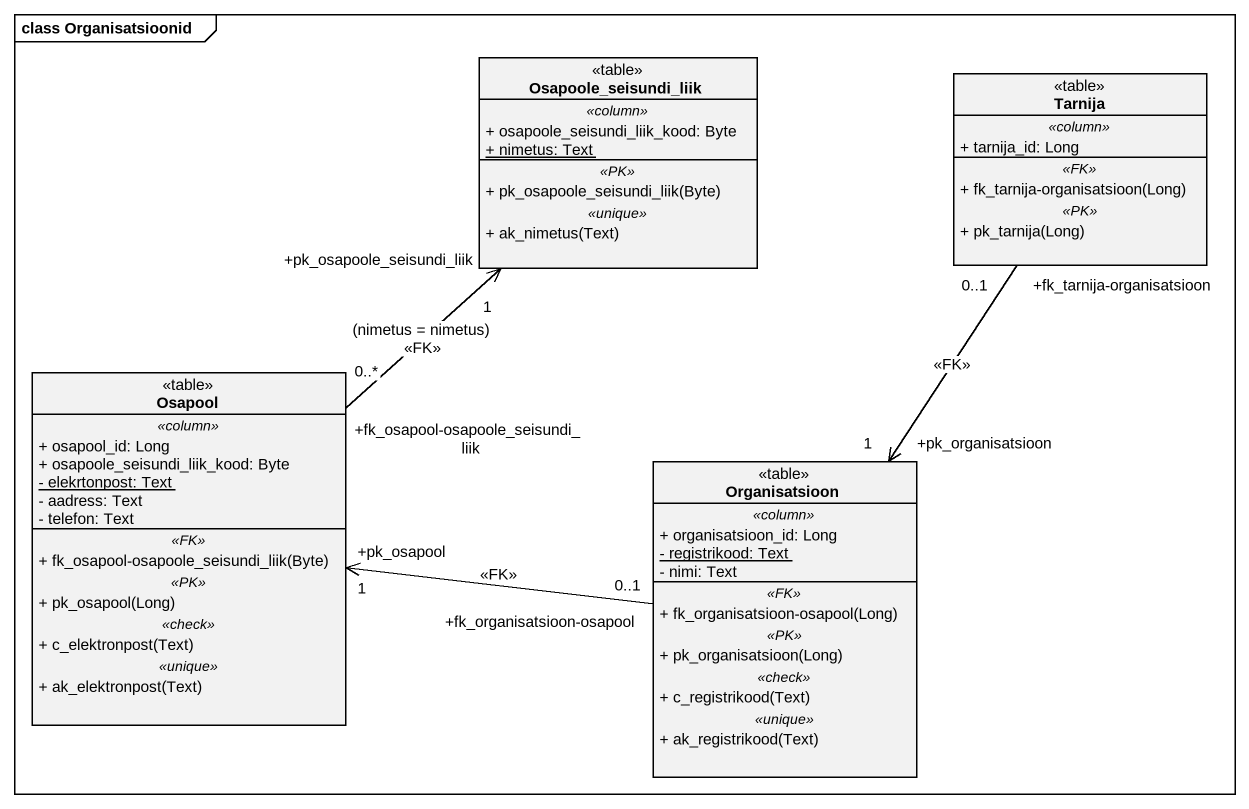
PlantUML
@startuml
mainframe class Organisatsioonid
hide circle
hide empty members
skinparam classAttributeIconSize 0
class Osapoole_seisundi_liik <<table>> {
  .. <<column>> ..
  + osapoole_seisundi_liik_kood: Byte
  {static} + nimetus: Text
  .. <<PK>> ..
  + pk_osapoole_seisundi_liik(Byte)
  .. <<unique>> ..
  + ak_nimetus(Text)
}
class Tarnija <<table>> {
  .. <<column>> ..
  + tarnija_id: Long
  .. <<FK>> ..
  + fk_tarnija-organisatsioon(Long)
  .. <<PK>> ..
  + pk_tarnija(Long)
}
class Osapool <<table>> {
  .. <<column>> ..
  + osapool_id: Long
  + osapoole_seisundi_liik_kood: Byte
  {static} - elekrtonpost: Text
  - aadress: Text
  - telefon: Text
  .. <<FK>> ..
  + fk_osapool-osapoole_seisundi_liik(Byte)
  .. <<PK>> ..
  + pk_osapool(Long)
  .. <<check>> ..
  + c_elektronpost(Text)
  .. <<unique>> ..
  + ak_elektronpost(Text)
}
class Organisatsioon <<table>> {
  .. <<column>> ..
  + organisatsioon_id: Long
  {static} - registrikood: Text
  - nimi: Text
  .. <<FK>> ..
  + fk_organisatsioon-osapool(Long)
  .. <<PK>> ..
  + pk_organisatsioon(Long)
  .. <<check>> ..
  + c_registrikood(Text)
  .. <<unique>> ..
  + ak_registrikood(Text)
}
Tarnija "+fk_tarnija-organisatsioon\n0..1" --> "+pk_organisatsioon\n1" Organisatsioon : <<FK>>
Osapool "+fk_osapool-osapoole_seisundi_liik\n0..*" -up-> "+pk_osapoole_seisundi_liik\n1" Osapoole_seisundi_liik : (nimetus = nimetus)\n<<FK>>
Organisatsioon "+fk_organisatsioon-osapool\n0..1" -left-> "+pk_osapool\n1" Osapool : <<FK>>
@enduml
